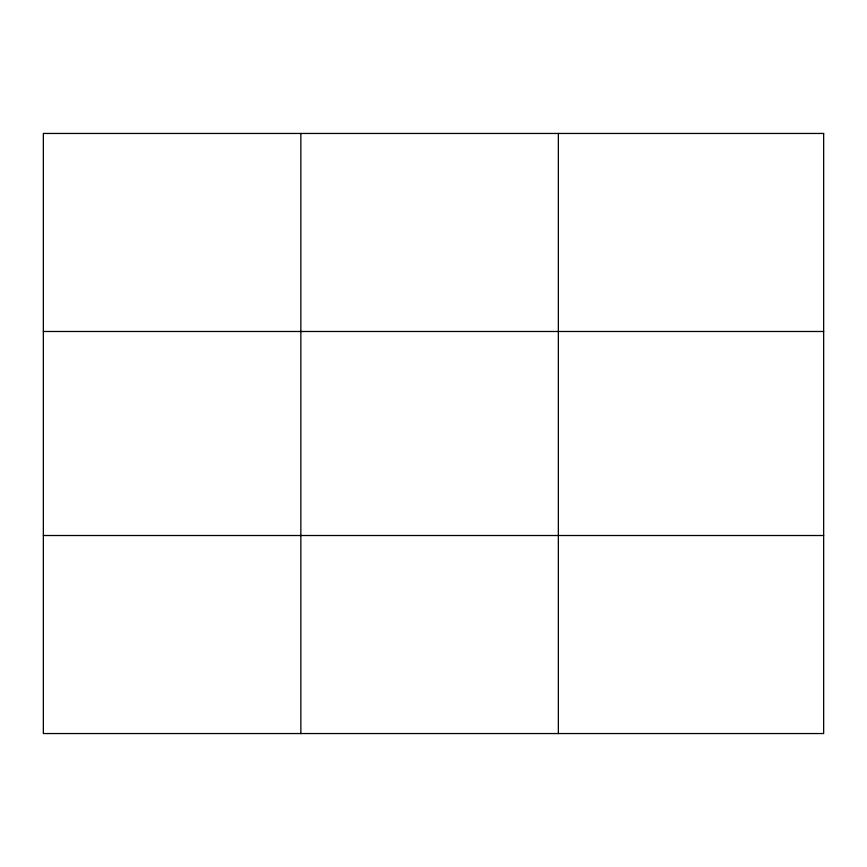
<?xml version="1.0" encoding="UTF-8"?>
<svg xmlns="http://www.w3.org/2000/svg" width="867" height="867" viewBox="0 0 867 867"><rect width="100%" height="100%" fill="white"/><g stroke="black" fill="none" stroke-linecap="round" stroke-linejoin="round"><path stroke-width="1.3" d="M300.849 733.547L300.849 133.453M558.348 733.547L558.348 133.453M43.35 331.487L823.65 331.487M43.35 535.513L823.65 535.513M823.65 133.453L823.65 733.547L43.35 733.547L43.35 133.453L823.65 133.453"/></g></svg>
